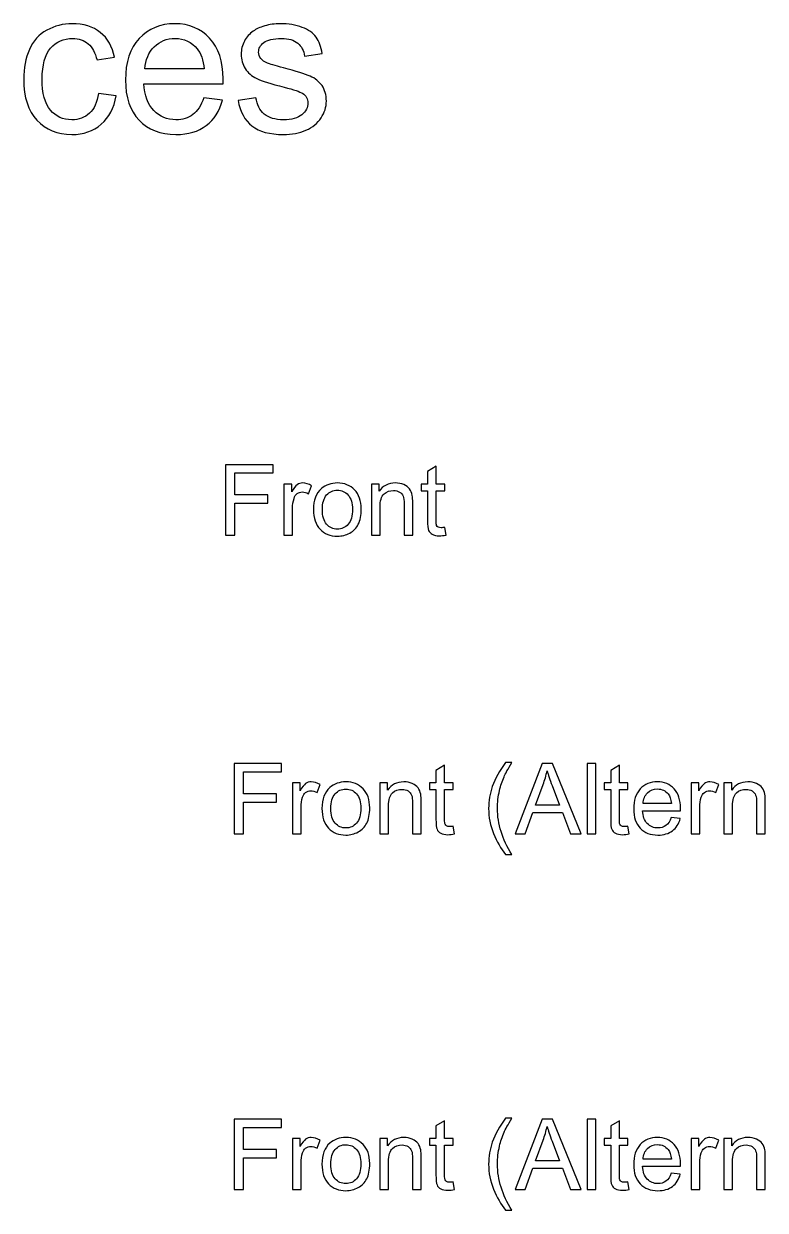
# Model space of a CAD drawing. Header units: millimetres. Extents: x 309 to 2032, y -1240 to 271.
# Drawn here: x 685.4 to 877, y -52.3 to 254.3 of the extents above; entities that cross this region are included whole.
import ezdxf

# ---------------------------------------------------------------- set-up
doc = ezdxf.new("R2010")
doc.units = ezdxf.units.MM
doc.header["$MEASUREMENT"] = 0
doc.layers.add('Layer 1', color=7, linetype='Continuous')

msp = doc.modelspace()

# ---------------------------------------------------------------- linework, layer by layer
at = {"layer": 'Layer 1', "color": 250}
for points, knots in [([(704.671, 236.3018), (704.671, 236.3018), (709.2218, 235.6668), (709.2218, 235.6668), (708.7191, 232.5359), (707.4491, 230.0929), (705.3942, 228.3202), (703.3392, 226.5475), (700.808, 225.6655), (697.8183, 225.6655), (694.07, 225.6655), (691.0537, 226.8914), (688.7783, 229.3432), (686.4941, 231.795), (685.3564, 235.3052), (685.3564, 239.8736), (685.3564, 242.837), (685.8503, 245.4211), (686.8292, 247.6436), (687.8082, 249.8573), (689.2987, 251.5241), (691.3095, 252.6266), (693.3115, 253.7378), (695.4899, 254.2935), (697.8535, 254.2935), (700.8257, 254.2935), (703.2687, 253.5438), (705.156, 252.0357), (707.0522, 250.5275), (708.2693, 248.3844), (708.7985, 245.6151), (708.7985, 245.6151), (704.3005, 244.9272), (704.3005, 244.9272), (703.8684, 246.7705), (703.1099, 248.1551), (702.0075, 249.09), (700.9139, 250.016), (699.591, 250.4834), (698.0387, 250.4834), (695.6928, 250.4834), (693.7878, 249.6456), (692.3149, 247.9699), (690.8509, 246.2854), (690.1189, 243.6396), (690.1189, 240.0059), (690.1189, 236.3194), (690.8244, 233.6471), (692.2355, 231.9802), (693.6555, 230.3134), (695.4987, 229.4755), (697.7653, 229.4755), (699.5998, 229.4755), (701.1255, 230.0311), (702.3426, 231.1512), (703.5685, 232.2625), (704.3446, 233.9823), (704.671, 236.3018)], [0, 0, 0, 0, 0.05263158, 0.05263158, 0.05263158, 0.10526316, 0.10526316, 0.10526316, 0.15789474, 0.15789474, 0.15789474, 0.21052632, 0.21052632, 0.21052632, 0.26315789, 0.26315789, 0.26315789, 0.31578947, 0.31578947, 0.31578947, 0.36842105, 0.36842105, 0.36842105, 0.42105263, 0.42105263, 0.42105263, 0.47368421, 0.47368421, 0.47368421, 0.52631579, 0.52631579, 0.52631579, 0.57894737, 0.57894737, 0.57894737, 0.63157895, 0.63157895, 0.63157895, 0.68421053, 0.68421053, 0.68421053, 0.73684211, 0.73684211, 0.73684211, 0.78947368, 0.78947368, 0.78947368, 0.84210526, 0.84210526, 0.84210526, 0.89473684, 0.89473684, 0.89473684, 0.94736842, 0.94736842, 0.94736842, 1, 1, 1, 1]), ([(731.923, 235.1376), (731.923, 235.1376), (736.7384, 234.5026), (736.7384, 234.5026), (735.9888, 231.7068), (734.5865, 229.5284), (732.5404, 227.985), (730.4943, 226.4416), (727.8837, 225.6655), (724.6999, 225.6655), (720.6959, 225.6655), (717.5209, 226.9002), (715.1749, 229.3697), (712.8289, 231.8303), (711.6559, 235.2964), (711.6559, 239.7502), (711.6559, 244.3539), (712.8377, 247.9346), (715.2102, 250.4746), (717.5826, 253.0234), (720.6606, 254.2935), (724.4441, 254.2935), (728.1042, 254.2935), (731.094, 253.0499), (733.4135, 250.554), (735.733, 248.0581), (736.8972, 244.548), (736.8972, 240.0236), (736.8972, 239.7502), (736.8884, 239.3357), (736.8707, 238.7889), (736.8707, 238.7889), (716.4184, 238.7889), (716.4184, 238.7889), (716.5948, 235.7814), (717.4415, 233.4707), (718.9761, 231.8744), (720.5018, 230.2781), (722.4156, 229.4755), (724.6999, 229.4755), (726.402, 229.4755), (727.8572, 229.9253), (729.0567, 230.8249), (730.265, 231.7245), (731.2175, 233.162), (731.923, 235.1376)], [0, 0, 0, 0, 0.06666667, 0.06666667, 0.06666667, 0.13333333, 0.13333333, 0.13333333, 0.2, 0.2, 0.2, 0.26666667, 0.26666667, 0.26666667, 0.33333333, 0.33333333, 0.33333333, 0.4, 0.4, 0.4, 0.46666667, 0.46666667, 0.46666667, 0.53333333, 0.53333333, 0.53333333, 0.6, 0.6, 0.6, 0.66666667, 0.66666667, 0.66666667, 0.73333333, 0.73333333, 0.73333333, 0.8, 0.8, 0.8, 0.86666667, 0.86666667, 0.86666667, 0.93333333, 0.93333333, 0.93333333, 1, 1, 1, 1]), ([(740.7689, 234.4497), (740.7689, 234.4497), (745.3727, 235.1905), (745.3727, 235.1905), (745.6284, 233.3473), (746.3516, 231.9361), (747.5334, 230.9484), (748.7152, 229.9694), (750.3733, 229.4755), (752.49, 229.4755), (754.6331, 229.4755), (756.2206, 229.9077), (757.2613, 230.7808), (758.2932, 231.6451), (758.8135, 232.6682), (758.8135, 233.8411), (758.8135, 234.8907), (758.3461, 235.7197), (757.42, 236.3194), (756.7674, 236.7339), (755.1799, 237.2543), (752.6575, 237.8981), (749.2532, 238.7536), (746.8984, 239.4944), (745.5755, 240.1206), (744.2614, 240.7556), (743.2648, 241.6199), (742.5857, 242.7312), (741.9066, 243.8336), (741.5627, 245.0595), (741.5627, 246.4), (741.5627, 247.6259), (741.8449, 248.7548), (742.4005, 249.7955), (742.965, 250.8362), (743.7234, 251.7005), (744.6848, 252.3884), (745.4079, 252.9176), (746.3957, 253.3674), (747.6393, 253.7378), (748.8916, 254.1082), (750.2234, 254.2935), (751.6521, 254.2935), (753.8041, 254.2935), (755.6914, 253.9848), (757.3142, 253.3586), (758.9458, 252.7412), (760.1452, 251.8946), (760.9214, 250.8362), (761.6887, 249.7691), (762.2266, 248.3491), (762.5177, 246.5676), (762.5177, 246.5676), (757.9668, 245.9326), (757.9668, 245.9326), (757.764, 247.3614), (757.1643, 248.4814), (756.1765, 249.284), (755.1887, 250.0866), (753.7952, 250.4834), (751.9873, 250.4834), (749.8618, 250.4834), (748.336, 250.1307), (747.4276, 249.4251), (746.5192, 248.7196), (746.0606, 247.8905), (746.0606, 246.9468), (746.0606, 246.3471), (746.2458, 245.8003), (746.625, 245.3153), (747.0043, 244.8214), (747.5952, 244.4068), (748.4066, 244.0805), (748.874, 243.9041), (750.2322, 243.5073), (752.5076, 242.8899), (755.7884, 242.0168), (758.0815, 241.2936), (759.3868, 240.738), (760.6921, 240.1823), (761.7151, 239.3621), (762.4559, 238.3038), (763.2056, 237.2366), (763.576, 235.9137), (763.576, 234.3262), (763.576, 232.7828), (763.1262, 231.3276), (762.2178, 229.9606), (761.3094, 228.5936), (760.0041, 227.5352), (758.302, 226.7856), (756.591, 226.0359), (754.6596, 225.6655), (752.5076, 225.6655), (748.9445, 225.6655), (746.2193, 226.4064), (744.3496, 227.8792), (742.4799, 229.3609), (741.2893, 231.5481), (740.7689, 234.4497)], [0, 0, 0, 0, 0.03030303, 0.03030303, 0.03030303, 0.06060606, 0.06060606, 0.06060606, 0.09090909, 0.09090909, 0.09090909, 0.12121212, 0.12121212, 0.12121212, 0.15151515, 0.15151515, 0.15151515, 0.18181818, 0.18181818, 0.18181818, 0.21212121, 0.21212121, 0.21212121, 0.24242424, 0.24242424, 0.24242424, 0.27272727, 0.27272727, 0.27272727, 0.3030303, 0.3030303, 0.3030303, 0.33333333, 0.33333333, 0.33333333, 0.36363636, 0.36363636, 0.36363636, 0.39393939, 0.39393939, 0.39393939, 0.42424242, 0.42424242, 0.42424242, 0.45454545, 0.45454545, 0.45454545, 0.48484848, 0.48484848, 0.48484848, 0.51515152, 0.51515152, 0.51515152, 0.54545455, 0.54545455, 0.54545455, 0.57575758, 0.57575758, 0.57575758, 0.60606061, 0.60606061, 0.60606061, 0.63636364, 0.63636364, 0.63636364, 0.66666667, 0.66666667, 0.66666667, 0.6969697, 0.6969697, 0.6969697, 0.72727273, 0.72727273, 0.72727273, 0.75757576, 0.75757576, 0.75757576, 0.78787879, 0.78787879, 0.78787879, 0.81818182, 0.81818182, 0.81818182, 0.84848485, 0.84848485, 0.84848485, 0.87878788, 0.87878788, 0.87878788, 0.90909091, 0.90909091, 0.90909091, 0.93939394, 0.93939394, 0.93939394, 0.96969697, 0.96969697, 0.96969697, 1, 1, 1, 1]), ([(716.683, 242.5989), (716.683, 242.5989), (731.9759, 242.5989), (731.9759, 242.5989), (731.7731, 244.9096), (731.1822, 246.6382), (730.2209, 247.7935), (728.748, 249.5839), (726.8254, 250.4834), (724.4706, 250.4834), (722.3363, 250.4834), (720.5459, 249.7691), (719.0907, 248.3403), (717.6443, 246.9116), (716.8418, 244.9978), (716.683, 242.5989)], [0, 0, 0, 0, 0.2, 0.2, 0.2, 0.4, 0.4, 0.4, 0.6, 0.6, 0.6, 0.8, 0.8, 0.8, 1, 1, 1, 1]), ([(737.5261, 122.1742), (737.5261, 122.1742), (737.5261, 140.3606), (737.5261, 140.3606), (737.5261, 140.3606), (749.7943, 140.3606), (749.7943, 140.3606), (749.7943, 140.3606), (749.7943, 138.227), (749.7943, 138.227), (749.7943, 138.227), (739.9391, 138.227), (739.9391, 138.227), (739.9391, 138.227), (739.9391, 132.5628), (739.9391, 132.5628), (739.9391, 132.5628), (748.4735, 132.5628), (748.4735, 132.5628), (748.4735, 132.5628), (748.4735, 130.4292), (748.4735, 130.4292), (748.4735, 130.4292), (739.9391, 130.4292), (739.9391, 130.4292), (739.9391, 130.4292), (739.9391, 122.1742), (739.9391, 122.1742), (739.9391, 122.1742), (737.5261, 122.1742), (737.5261, 122.1742)], [0, 0, 0, 0, 0.1, 0.1, 0.1, 0.2, 0.2, 0.2, 0.3, 0.3, 0.3, 0.4, 0.4, 0.4, 0.5, 0.5, 0.5, 0.6, 0.6, 0.6, 0.7, 0.7, 0.7, 0.8, 0.8, 0.8, 0.9, 0.9, 0.9, 1, 1, 1, 1]), ([(794.1977, 124.1681), (794.1977, 124.1681), (794.5025, 122.1954), (794.5025, 122.1954), (793.876, 122.0641), (793.3129, 121.9964), (792.8219, 121.9964), (792.0133, 121.9964), (791.3868, 122.1234), (790.938, 122.3816), (790.4935, 122.6399), (790.1803, 122.9743), (789.9982, 123.3934), (789.8162, 123.8125), (789.7273, 124.693), (789.7273, 126.035), (789.7273, 126.035), (789.7273, 133.6296), (789.7273, 133.6296), (789.7273, 133.6296), (788.0763, 133.6296), (788.0763, 133.6296), (788.0763, 133.6296), (788.0763, 135.3568), (788.0763, 135.3568), (788.0763, 135.3568), (789.7273, 135.3568), (789.7273, 135.3568), (789.7273, 135.3568), (789.7273, 138.6165), (789.7273, 138.6165), (789.7273, 138.6165), (791.9625, 139.9584), (791.9625, 139.9584), (791.9625, 139.9584), (791.9625, 135.3568), (791.9625, 135.3568), (791.9625, 135.3568), (794.1977, 135.3568), (794.1977, 135.3568), (794.1977, 135.3568), (794.1977, 133.6296), (794.1977, 133.6296), (794.1977, 133.6296), (791.9625, 133.6296), (791.9625, 133.6296), (791.9625, 133.6296), (791.9625, 125.908), (791.9625, 125.908), (791.9625, 125.2688), (792.0006, 124.8581), (792.081, 124.6761), (792.1572, 124.4941), (792.2842, 124.3501), (792.462, 124.2401), (792.6398, 124.1342), (792.8938, 124.0792), (793.224, 124.0792), (793.4696, 124.0792), (793.7955, 124.1088), (794.1977, 124.1681)], [0, 0, 0, 0, 0.05, 0.05, 0.05, 0.1, 0.1, 0.1, 0.15, 0.15, 0.15, 0.2, 0.2, 0.2, 0.25, 0.25, 0.25, 0.3, 0.3, 0.3, 0.35, 0.35, 0.35, 0.4, 0.4, 0.4, 0.45, 0.45, 0.45, 0.5, 0.5, 0.5, 0.55, 0.55, 0.55, 0.6, 0.6, 0.6, 0.65, 0.65, 0.65, 0.7, 0.7, 0.7, 0.75, 0.75, 0.75, 0.8, 0.8, 0.8, 0.85, 0.85, 0.85, 0.9, 0.9, 0.9, 0.95, 0.95, 0.95, 1, 1, 1, 1]), ([(752.6095, 122.1742), (752.6095, 122.1742), (752.6095, 135.3568), (752.6095, 135.3568), (752.6095, 135.3568), (754.6161, 135.3568), (754.6161, 135.3568), (754.6161, 135.3568), (754.6161, 133.3375), (754.6161, 133.3375), (755.1283, 134.2731), (755.6025, 134.8911), (756.0385, 135.1875), (756.4745, 135.488), (756.9529, 135.6362), (757.4736, 135.6362), (758.2271, 135.6362), (758.9934, 135.3991), (759.7723, 134.9292), (759.7723, 134.9292), (758.9764, 132.8676), (758.9764, 132.8676), (758.4346, 133.1724), (757.8927, 133.3248), (757.3508, 133.3248), (756.864, 133.3248), (756.428, 133.1766), (756.0427, 132.8845), (755.6575, 132.5924), (755.3823, 132.186), (755.2172, 131.6653), (754.9675, 130.8737), (754.8447, 130.0059), (754.8447, 129.0618), (754.8447, 129.0618), (754.8447, 122.1742), (754.8447, 122.1742), (754.8447, 122.1742), (752.6095, 122.1742), (752.6095, 122.1742)], [0, 0, 0, 0, 0.07692308, 0.07692308, 0.07692308, 0.15384615, 0.15384615, 0.15384615, 0.23076923, 0.23076923, 0.23076923, 0.30769231, 0.30769231, 0.30769231, 0.38461538, 0.38461538, 0.38461538, 0.46153846, 0.46153846, 0.46153846, 0.53846154, 0.53846154, 0.53846154, 0.61538462, 0.61538462, 0.61538462, 0.69230769, 0.69230769, 0.69230769, 0.76923077, 0.76923077, 0.76923077, 0.84615385, 0.84615385, 0.84615385, 0.92307692, 0.92307692, 0.92307692, 1, 1, 1, 1]), ([(760.2549, 128.7655), (760.2549, 131.1997), (760.9322, 133.0031), (762.2911, 134.1757), (763.4214, 135.1494), (764.8057, 135.6362), (766.4356, 135.6362), (768.2432, 135.6362), (769.7249, 135.0435), (770.8763, 133.8582), (772.0236, 132.6771), (772.5993, 131.0388), (772.5993, 128.9518), (772.5993, 127.2584), (772.3453, 125.9292), (771.8373, 124.9597), (771.3293, 123.9903), (770.5885, 123.2368), (769.6148, 122.6991), (768.6454, 122.1615), (767.5828, 121.8948), (766.4356, 121.8948), (764.5898, 121.8948), (763.0997, 122.4832), (761.9609, 123.6643), (760.8222, 124.8454), (760.2549, 126.5472), (760.2549, 128.7655)], [0, 0, 0, 0, 0.11111111, 0.11111111, 0.11111111, 0.22222222, 0.22222222, 0.22222222, 0.33333333, 0.33333333, 0.33333333, 0.44444444, 0.44444444, 0.44444444, 0.55555556, 0.55555556, 0.55555556, 0.66666667, 0.66666667, 0.66666667, 0.77777778, 0.77777778, 0.77777778, 0.88888889, 0.88888889, 0.88888889, 1, 1, 1, 1]), ([(775.2197, 122.1742), (775.2197, 122.1742), (775.2197, 135.3568), (775.2197, 135.3568), (775.2197, 135.3568), (777.2263, 135.3568), (777.2263, 135.3568), (777.2263, 135.3568), (777.2263, 133.4857), (777.2263, 133.4857), (778.1915, 134.9208), (779.5885, 135.6362), (781.4131, 135.6362), (782.2089, 135.6362), (782.9371, 135.4923), (783.6017, 135.2086), (784.2663, 134.925), (784.7659, 134.5482), (785.0961, 134.0868), (785.4263, 133.6254), (785.6591, 133.075), (785.7903, 132.44), (785.8708, 132.0252), (785.9131, 131.3013), (785.9131, 130.2683), (785.9131, 130.2683), (785.9131, 122.1742), (785.9131, 122.1742), (785.9131, 122.1742), (783.6779, 122.1742), (783.6779, 122.1742), (783.6779, 122.1742), (783.6779, 130.1837), (783.6779, 130.1837), (783.6779, 131.0938), (783.5932, 131.7754), (783.4197, 132.2241), (783.2461, 132.6729), (782.9371, 133.0327), (782.4968, 133.3036), (782.0565, 133.5703), (781.5358, 133.7058), (780.9432, 133.7058), (779.9949, 133.7058), (779.1779, 133.4052), (778.4878, 132.7999), (777.7978, 132.1987), (777.4549, 131.0515), (777.4549, 129.3666), (777.4549, 129.3666), (777.4549, 122.1742), (777.4549, 122.1742), (777.4549, 122.1742), (775.2197, 122.1742), (775.2197, 122.1742)], [0, 0, 0, 0, 0.05555556, 0.05555556, 0.05555556, 0.11111111, 0.11111111, 0.11111111, 0.16666667, 0.16666667, 0.16666667, 0.22222222, 0.22222222, 0.22222222, 0.27777778, 0.27777778, 0.27777778, 0.33333333, 0.33333333, 0.33333333, 0.38888889, 0.38888889, 0.38888889, 0.44444444, 0.44444444, 0.44444444, 0.5, 0.5, 0.5, 0.55555556, 0.55555556, 0.55555556, 0.61111111, 0.61111111, 0.61111111, 0.66666667, 0.66666667, 0.66666667, 0.72222222, 0.72222222, 0.72222222, 0.77777778, 0.77777778, 0.77777778, 0.83333333, 0.83333333, 0.83333333, 0.88888889, 0.88888889, 0.88888889, 0.94444444, 0.94444444, 0.94444444, 1, 1, 1, 1]), ([(762.5409, 128.7613), (762.5409, 127.0764), (762.9092, 125.8149), (763.6458, 124.9809), (764.3866, 124.1427), (765.3137, 123.7236), (766.4356, 123.7236), (767.5447, 123.7236), (768.4676, 124.1427), (769.2084, 124.9851), (769.945, 125.8276), (770.3133, 127.1103), (770.3133, 128.8332), (770.3133, 130.4588), (769.9408, 131.6907), (769.1999, 132.5247), (768.4591, 133.3629), (767.5362, 133.782), (766.4356, 133.782), (765.3137, 133.782), (764.3866, 133.3671), (763.6458, 132.5332), (762.9092, 131.6992), (762.5409, 130.4419), (762.5409, 128.7613)], [0, 0, 0, 0, 0.125, 0.125, 0.125, 0.25, 0.25, 0.25, 0.375, 0.375, 0.375, 0.5, 0.5, 0.5, 0.625, 0.625, 0.625, 0.75, 0.75, 0.75, 0.875, 0.875, 0.875, 1, 1, 1, 1]), ([(739.7117, 44.9474), (739.7117, 44.9474), (739.7117, 63.1338), (739.7117, 63.1338), (739.7117, 63.1338), (751.9799, 63.1338), (751.9799, 63.1338), (751.9799, 63.1338), (751.9799, 61.0002), (751.9799, 61.0002), (751.9799, 61.0002), (742.1247, 61.0002), (742.1247, 61.0002), (742.1247, 61.0002), (742.1247, 55.336), (742.1247, 55.336), (742.1247, 55.336), (750.6591, 55.336), (750.6591, 55.336), (750.6591, 55.336), (750.6591, 53.2024), (750.6591, 53.2024), (750.6591, 53.2024), (742.1247, 53.2024), (742.1247, 53.2024), (742.1247, 53.2024), (742.1247, 44.9474), (742.1247, 44.9474), (742.1247, 44.9474), (739.7117, 44.9474), (739.7117, 44.9474)], [0, 0, 0, 0, 0.1, 0.1, 0.1, 0.2, 0.2, 0.2, 0.3, 0.3, 0.3, 0.4, 0.4, 0.4, 0.5, 0.5, 0.5, 0.6, 0.6, 0.6, 0.7, 0.7, 0.7, 0.8, 0.8, 0.8, 0.9, 0.9, 0.9, 1, 1, 1, 1]), ([(796.3833, 46.9413), (796.3833, 46.9413), (796.6881, 44.9686), (796.6881, 44.9686), (796.0616, 44.8373), (795.4985, 44.7696), (795.0075, 44.7696), (794.1989, 44.7696), (793.5724, 44.8966), (793.1236, 45.1548), (792.6791, 45.4131), (792.3659, 45.7475), (792.1838, 46.1666), (792.0018, 46.5857), (791.9129, 47.4662), (791.9129, 48.8082), (791.9129, 48.8082), (791.9129, 56.4028), (791.9129, 56.4028), (791.9129, 56.4028), (790.2619, 56.4028), (790.2619, 56.4028), (790.2619, 56.4028), (790.2619, 58.13), (790.2619, 58.13), (790.2619, 58.13), (791.9129, 58.13), (791.9129, 58.13), (791.9129, 58.13), (791.9129, 61.3897), (791.9129, 61.3897), (791.9129, 61.3897), (794.1481, 62.7316), (794.1481, 62.7316), (794.1481, 62.7316), (794.1481, 58.13), (794.1481, 58.13), (794.1481, 58.13), (796.3833, 58.13), (796.3833, 58.13), (796.3833, 58.13), (796.3833, 56.4028), (796.3833, 56.4028), (796.3833, 56.4028), (794.1481, 56.4028), (794.1481, 56.4028), (794.1481, 56.4028), (794.1481, 48.6812), (794.1481, 48.6812), (794.1481, 48.042), (794.1862, 47.6313), (794.2666, 47.4493), (794.3428, 47.2673), (794.4698, 47.1233), (794.6476, 47.0133), (794.8254, 46.9074), (795.0794, 46.8524), (795.4096, 46.8524), (795.6552, 46.8524), (795.9811, 46.882), (796.3833, 46.9413)], [0, 0, 0, 0, 0.05, 0.05, 0.05, 0.1, 0.1, 0.1, 0.15, 0.15, 0.15, 0.2, 0.2, 0.2, 0.25, 0.25, 0.25, 0.3, 0.3, 0.3, 0.35, 0.35, 0.35, 0.4, 0.4, 0.4, 0.45, 0.45, 0.45, 0.5, 0.5, 0.5, 0.55, 0.55, 0.55, 0.6, 0.6, 0.6, 0.65, 0.65, 0.65, 0.7, 0.7, 0.7, 0.75, 0.75, 0.75, 0.8, 0.8, 0.8, 0.85, 0.85, 0.85, 0.9, 0.9, 0.9, 0.95, 0.95, 0.95, 1, 1, 1, 1]), ([(809.9131, 39.6134), (808.6854, 41.167), (807.644, 42.9831), (806.7931, 45.0659), (805.9422, 47.1487), (805.5189, 49.3077), (805.5189, 51.5387), (805.5189, 53.5072), (805.8364, 55.391), (806.4714, 57.1902), (807.2165, 59.2815), (808.3637, 61.3643), (809.9131, 63.4386), (809.9131, 63.4386), (811.5133, 63.4386), (811.5133, 63.4386), (810.5142, 61.7199), (809.8496, 60.4922), (809.5279, 59.7556), (809.0241, 58.6168), (808.6262, 57.4273), (808.3383, 56.1869), (807.9827, 54.6417), (807.8049, 53.0881), (807.8049, 51.526), (807.8049, 47.5509), (809.041, 43.58), (811.5133, 39.6134), (811.5133, 39.6134), (809.9131, 39.6134), (809.9131, 39.6134)], [0, 0, 0, 0, 0.1, 0.1, 0.1, 0.2, 0.2, 0.2, 0.3, 0.3, 0.3, 0.4, 0.4, 0.4, 0.5, 0.5, 0.5, 0.6, 0.6, 0.6, 0.7, 0.7, 0.7, 0.8, 0.8, 0.8, 0.9, 0.9, 0.9, 1, 1, 1, 1]), ([(812.3896, 44.9474), (812.3896, 44.9474), (819.3661, 63.1338), (819.3661, 63.1338), (819.3661, 63.1338), (822.012, 63.1338), (822.012, 63.1338), (822.012, 63.1338), (829.4203, 44.9474), (829.4203, 44.9474), (829.4203, 44.9474), (826.6771, 44.9474), (826.6771, 44.9474), (826.6771, 44.9474), (824.5731, 50.4592), (824.5731, 50.4592), (824.5731, 50.4592), (816.915, 50.4592), (816.915, 50.4592), (816.915, 50.4592), (814.9423, 44.9474), (814.9423, 44.9474), (814.9423, 44.9474), (812.3896, 44.9474), (812.3896, 44.9474)], [0, 0, 0, 0, 0.125, 0.125, 0.125, 0.25, 0.25, 0.25, 0.375, 0.375, 0.375, 0.5, 0.5, 0.5, 0.625, 0.625, 0.625, 0.75, 0.75, 0.75, 0.875, 0.875, 0.875, 1, 1, 1, 1]), ([(830.9951, 44.9474), (830.9951, 44.9474), (830.9951, 63.1338), (830.9951, 63.1338), (830.9951, 63.1338), (833.2303, 63.1338), (833.2303, 63.1338), (833.2303, 63.1338), (833.2303, 44.9474), (833.2303, 44.9474), (833.2303, 44.9474), (830.9951, 44.9474), (830.9951, 44.9474)], [0, 0, 0, 0, 0.25, 0.25, 0.25, 0.5, 0.5, 0.5, 0.75, 0.75, 0.75, 1, 1, 1, 1]), ([(841.5403, 46.9413), (841.5403, 46.9413), (841.8451, 44.9686), (841.8451, 44.9686), (841.2186, 44.8373), (840.6555, 44.7696), (840.1645, 44.7696), (839.3559, 44.7696), (838.7294, 44.8966), (838.2806, 45.1548), (837.8361, 45.4131), (837.5229, 45.7475), (837.3408, 46.1666), (837.1588, 46.5857), (837.0699, 47.4662), (837.0699, 48.8082), (837.0699, 48.8082), (837.0699, 56.4028), (837.0699, 56.4028), (837.0699, 56.4028), (835.4189, 56.4028), (835.4189, 56.4028), (835.4189, 56.4028), (835.4189, 58.13), (835.4189, 58.13), (835.4189, 58.13), (837.0699, 58.13), (837.0699, 58.13), (837.0699, 58.13), (837.0699, 61.3897), (837.0699, 61.3897), (837.0699, 61.3897), (839.3051, 62.7316), (839.3051, 62.7316), (839.3051, 62.7316), (839.3051, 58.13), (839.3051, 58.13), (839.3051, 58.13), (841.5403, 58.13), (841.5403, 58.13), (841.5403, 58.13), (841.5403, 56.4028), (841.5403, 56.4028), (841.5403, 56.4028), (839.3051, 56.4028), (839.3051, 56.4028), (839.3051, 56.4028), (839.3051, 48.6812), (839.3051, 48.6812), (839.3051, 48.042), (839.3432, 47.6313), (839.4236, 47.4493), (839.4998, 47.2673), (839.6268, 47.1233), (839.8046, 47.0133), (839.9824, 46.9074), (840.2364, 46.8524), (840.5666, 46.8524), (840.8122, 46.8524), (841.1381, 46.882), (841.5403, 46.9413)], [0, 0, 0, 0, 0.05, 0.05, 0.05, 0.1, 0.1, 0.1, 0.15, 0.15, 0.15, 0.2, 0.2, 0.2, 0.25, 0.25, 0.25, 0.3, 0.3, 0.3, 0.35, 0.35, 0.35, 0.4, 0.4, 0.4, 0.45, 0.45, 0.45, 0.5, 0.5, 0.5, 0.55, 0.55, 0.55, 0.6, 0.6, 0.6, 0.65, 0.65, 0.65, 0.7, 0.7, 0.7, 0.75, 0.75, 0.75, 0.8, 0.8, 0.8, 0.85, 0.85, 0.85, 0.9, 0.9, 0.9, 0.95, 0.95, 0.95, 1, 1, 1, 1]), ([(754.7951, 44.9474), (754.7951, 44.9474), (754.7951, 58.13), (754.7951, 58.13), (754.7951, 58.13), (756.8017, 58.13), (756.8017, 58.13), (756.8017, 58.13), (756.8017, 56.1107), (756.8017, 56.1107), (757.3139, 57.0463), (757.7881, 57.6643), (758.2241, 57.9607), (758.6601, 58.2612), (759.1385, 58.4094), (759.6592, 58.4094), (760.4127, 58.4094), (761.179, 58.1723), (761.9579, 57.7024), (761.9579, 57.7024), (761.162, 55.6408), (761.162, 55.6408), (760.6202, 55.9456), (760.0783, 56.098), (759.5364, 56.098), (759.0496, 56.098), (758.6136, 55.9498), (758.2283, 55.6577), (757.8431, 55.3656), (757.5679, 54.9592), (757.4028, 54.4385), (757.1531, 53.6469), (757.0303, 52.7791), (757.0303, 51.835), (757.0303, 51.835), (757.0303, 44.9474), (757.0303, 44.9474), (757.0303, 44.9474), (754.7951, 44.9474), (754.7951, 44.9474)], [0, 0, 0, 0, 0.07692308, 0.07692308, 0.07692308, 0.15384615, 0.15384615, 0.15384615, 0.23076923, 0.23076923, 0.23076923, 0.30769231, 0.30769231, 0.30769231, 0.38461538, 0.38461538, 0.38461538, 0.46153846, 0.46153846, 0.46153846, 0.53846154, 0.53846154, 0.53846154, 0.61538462, 0.61538462, 0.61538462, 0.69230769, 0.69230769, 0.69230769, 0.76923077, 0.76923077, 0.76923077, 0.84615385, 0.84615385, 0.84615385, 0.92307692, 0.92307692, 0.92307692, 1, 1, 1, 1]), ([(762.4405, 51.5387), (762.4405, 53.9729), (763.1178, 55.7763), (764.4767, 56.9489), (765.607, 57.9226), (766.9913, 58.4094), (768.6212, 58.4094), (770.4288, 58.4094), (771.9105, 57.8167), (773.0619, 56.6314), (774.2092, 55.4503), (774.7849, 53.812), (774.7849, 51.725), (774.7849, 50.0316), (774.5309, 48.7024), (774.0229, 47.7329), (773.5149, 46.7635), (772.7741, 46.01), (771.8004, 45.4723), (770.831, 44.9347), (769.7684, 44.668), (768.6212, 44.668), (766.7754, 44.668), (765.2853, 45.2564), (764.1465, 46.4375), (763.0078, 47.6186), (762.4405, 49.3204), (762.4405, 51.5387)], [0, 0, 0, 0, 0.11111111, 0.11111111, 0.11111111, 0.22222222, 0.22222222, 0.22222222, 0.33333333, 0.33333333, 0.33333333, 0.44444444, 0.44444444, 0.44444444, 0.55555556, 0.55555556, 0.55555556, 0.66666667, 0.66666667, 0.66666667, 0.77777778, 0.77777778, 0.77777778, 0.88888889, 0.88888889, 0.88888889, 1, 1, 1, 1]), ([(777.4053, 44.9474), (777.4053, 44.9474), (777.4053, 58.13), (777.4053, 58.13), (777.4053, 58.13), (779.4119, 58.13), (779.4119, 58.13), (779.4119, 58.13), (779.4119, 56.2589), (779.4119, 56.2589), (780.3771, 57.694), (781.7741, 58.4094), (783.5987, 58.4094), (784.3945, 58.4094), (785.1227, 58.2655), (785.7873, 57.9818), (786.4519, 57.6982), (786.9515, 57.3214), (787.2817, 56.86), (787.6119, 56.3986), (787.8447, 55.8482), (787.9759, 55.2132), (788.0564, 54.7984), (788.0987, 54.0745), (788.0987, 53.0415), (788.0987, 53.0415), (788.0987, 44.9474), (788.0987, 44.9474), (788.0987, 44.9474), (785.8635, 44.9474), (785.8635, 44.9474), (785.8635, 44.9474), (785.8635, 52.9569), (785.8635, 52.9569), (785.8635, 53.867), (785.7788, 54.5486), (785.6053, 54.9973), (785.4317, 55.4461), (785.1227, 55.8059), (784.6824, 56.0768), (784.2421, 56.3435), (783.7214, 56.479), (783.1288, 56.479), (782.1805, 56.479), (781.3635, 56.1784), (780.6734, 55.5731), (779.9834, 54.9719), (779.6405, 53.8247), (779.6405, 52.1398), (779.6405, 52.1398), (779.6405, 44.9474), (779.6405, 44.9474), (779.6405, 44.9474), (777.4053, 44.9474), (777.4053, 44.9474)], [0, 0, 0, 0, 0.05555556, 0.05555556, 0.05555556, 0.11111111, 0.11111111, 0.11111111, 0.16666667, 0.16666667, 0.16666667, 0.22222222, 0.22222222, 0.22222222, 0.27777778, 0.27777778, 0.27777778, 0.33333333, 0.33333333, 0.33333333, 0.38888889, 0.38888889, 0.38888889, 0.44444444, 0.44444444, 0.44444444, 0.5, 0.5, 0.5, 0.55555556, 0.55555556, 0.55555556, 0.61111111, 0.61111111, 0.61111111, 0.66666667, 0.66666667, 0.66666667, 0.72222222, 0.72222222, 0.72222222, 0.77777778, 0.77777778, 0.77777778, 0.83333333, 0.83333333, 0.83333333, 0.88888889, 0.88888889, 0.88888889, 0.94444444, 0.94444444, 0.94444444, 1, 1, 1, 1]), ([(817.622, 52.415), (817.622, 52.415), (823.8196, 52.415), (823.8196, 52.415), (823.8196, 52.415), (821.9231, 57.4569), (821.9231, 57.4569), (821.3516, 58.9894), (820.9198, 60.2551), (820.6192, 61.2542), (820.3694, 60.0689), (820.035, 58.9047), (819.6159, 57.7532), (819.6159, 57.7532), (817.622, 52.415), (817.622, 52.415)], [0, 0, 0, 0, 0.2, 0.2, 0.2, 0.4, 0.4, 0.4, 0.6, 0.6, 0.6, 0.8, 0.8, 0.8, 1, 1, 1, 1]), ([(852.7375, 49.2146), (852.7375, 49.2146), (855.0489, 48.9098), (855.0489, 48.9098), (854.6891, 47.5678), (854.016, 46.5222), (853.0338, 45.7814), (852.0517, 45.0405), (850.7986, 44.668), (849.2704, 44.668), (847.3485, 44.668), (845.8245, 45.2607), (844.6984, 46.446), (843.5723, 47.6271), (843.0093, 49.2908), (843.0093, 51.4286), (843.0093, 53.6384), (843.5766, 55.3572), (844.7153, 56.5764), (845.8541, 57.7998), (847.3315, 58.4094), (849.1476, 58.4094), (850.9045, 58.4094), (852.3396, 57.8125), (853.4529, 56.6145), (854.5663, 55.4164), (855.1251, 53.7316), (855.1251, 51.5599), (855.1251, 51.4286), (855.1209, 51.2297), (855.1124, 50.9672), (855.1124, 50.9672), (845.2953, 50.9672), (845.2953, 50.9672), (845.38, 49.5236), (845.7864, 48.4145), (846.523, 47.6483), (847.2553, 46.882), (848.174, 46.4968), (849.2704, 46.4968), (850.0874, 46.4968), (850.7859, 46.7127), (851.3617, 47.1445), (851.9416, 47.5763), (852.3988, 48.2663), (852.7375, 49.2146)], [0, 0, 0, 0, 0.06666667, 0.06666667, 0.06666667, 0.13333333, 0.13333333, 0.13333333, 0.2, 0.2, 0.2, 0.26666667, 0.26666667, 0.26666667, 0.33333333, 0.33333333, 0.33333333, 0.4, 0.4, 0.4, 0.46666667, 0.46666667, 0.46666667, 0.53333333, 0.53333333, 0.53333333, 0.6, 0.6, 0.6, 0.66666667, 0.66666667, 0.66666667, 0.73333333, 0.73333333, 0.73333333, 0.8, 0.8, 0.8, 0.86666667, 0.86666667, 0.86666667, 0.93333333, 0.93333333, 0.93333333, 1, 1, 1, 1]), ([(857.8471, 44.9474), (857.8471, 44.9474), (857.8471, 58.13), (857.8471, 58.13), (857.8471, 58.13), (859.8537, 58.13), (859.8537, 58.13), (859.8537, 58.13), (859.8537, 56.1107), (859.8537, 56.1107), (860.3659, 57.0463), (860.8401, 57.6643), (861.2761, 57.9607), (861.7121, 58.2612), (862.1905, 58.4094), (862.7112, 58.4094), (863.4647, 58.4094), (864.231, 58.1723), (865.0099, 57.7024), (865.0099, 57.7024), (864.214, 55.6408), (864.214, 55.6408), (863.6722, 55.9456), (863.1303, 56.098), (862.5884, 56.098), (862.1016, 56.098), (861.6656, 55.9498), (861.2803, 55.6577), (860.8951, 55.3656), (860.6199, 54.9592), (860.4548, 54.4385), (860.2051, 53.6469), (860.0823, 52.7791), (860.0823, 51.835), (860.0823, 51.835), (860.0823, 44.9474), (860.0823, 44.9474), (860.0823, 44.9474), (857.8471, 44.9474), (857.8471, 44.9474)], [0, 0, 0, 0, 0.07692308, 0.07692308, 0.07692308, 0.15384615, 0.15384615, 0.15384615, 0.23076923, 0.23076923, 0.23076923, 0.30769231, 0.30769231, 0.30769231, 0.38461538, 0.38461538, 0.38461538, 0.46153846, 0.46153846, 0.46153846, 0.53846154, 0.53846154, 0.53846154, 0.61538462, 0.61538462, 0.61538462, 0.69230769, 0.69230769, 0.69230769, 0.76923077, 0.76923077, 0.76923077, 0.84615385, 0.84615385, 0.84615385, 0.92307692, 0.92307692, 0.92307692, 1, 1, 1, 1]), ([(866.3307, 44.9474), (866.3307, 44.9474), (866.3307, 58.13), (866.3307, 58.13), (866.3307, 58.13), (868.3373, 58.13), (868.3373, 58.13), (868.3373, 58.13), (868.3373, 56.2589), (868.3373, 56.2589), (869.3025, 57.694), (870.6995, 58.4094), (872.5241, 58.4094), (873.3199, 58.4094), (874.0481, 58.2655), (874.7127, 57.9818), (875.3773, 57.6982), (875.8769, 57.3214), (876.2071, 56.86), (876.5373, 56.3986), (876.7701, 55.8482), (876.9013, 55.2132), (876.9818, 54.7984), (877.0241, 54.0745), (877.0241, 53.0415), (877.0241, 53.0415), (877.0241, 44.9474), (877.0241, 44.9474), (877.0241, 44.9474), (874.7889, 44.9474), (874.7889, 44.9474), (874.7889, 44.9474), (874.7889, 52.9569), (874.7889, 52.9569), (874.7889, 53.867), (874.7042, 54.5486), (874.5307, 54.9973), (874.3571, 55.4461), (874.0481, 55.8059), (873.6078, 56.0768), (873.1675, 56.3435), (872.6468, 56.479), (872.0542, 56.479), (871.1059, 56.479), (870.2889, 56.1784), (869.5988, 55.5731), (868.9088, 54.9719), (868.5659, 53.8247), (868.5659, 52.1398), (868.5659, 52.1398), (868.5659, 44.9474), (868.5659, 44.9474), (868.5659, 44.9474), (866.3307, 44.9474), (866.3307, 44.9474)], [0, 0, 0, 0, 0.05555556, 0.05555556, 0.05555556, 0.11111111, 0.11111111, 0.11111111, 0.16666667, 0.16666667, 0.16666667, 0.22222222, 0.22222222, 0.22222222, 0.27777778, 0.27777778, 0.27777778, 0.33333333, 0.33333333, 0.33333333, 0.38888889, 0.38888889, 0.38888889, 0.44444444, 0.44444444, 0.44444444, 0.5, 0.5, 0.5, 0.55555556, 0.55555556, 0.55555556, 0.61111111, 0.61111111, 0.61111111, 0.66666667, 0.66666667, 0.66666667, 0.72222222, 0.72222222, 0.72222222, 0.77777778, 0.77777778, 0.77777778, 0.83333333, 0.83333333, 0.83333333, 0.88888889, 0.88888889, 0.88888889, 0.94444444, 0.94444444, 0.94444444, 1, 1, 1, 1]), ([(764.7265, 51.5345), (764.7265, 49.8496), (765.0948, 48.5881), (765.8314, 47.7541), (766.5722, 46.9159), (767.4993, 46.4968), (768.6212, 46.4968), (769.7303, 46.4968), (770.6532, 46.9159), (771.394, 47.7583), (772.1306, 48.6008), (772.4989, 49.8835), (772.4989, 51.6064), (772.4989, 53.232), (772.1264, 54.4639), (771.3855, 55.2979), (770.6447, 56.1361), (769.7218, 56.5552), (768.6212, 56.5552), (767.4993, 56.5552), (766.5722, 56.1403), (765.8314, 55.3064), (765.0948, 54.4724), (764.7265, 53.2151), (764.7265, 51.5345)], [0, 0, 0, 0, 0.125, 0.125, 0.125, 0.25, 0.25, 0.25, 0.375, 0.375, 0.375, 0.5, 0.5, 0.5, 0.625, 0.625, 0.625, 0.75, 0.75, 0.75, 0.875, 0.875, 0.875, 1, 1, 1, 1]), ([(845.4223, 52.796), (845.4223, 52.796), (852.7629, 52.796), (852.7629, 52.796), (852.6655, 53.9051), (852.3819, 54.7349), (851.9205, 55.2894), (851.2135, 56.1488), (850.2906, 56.5806), (849.1603, 56.5806), (848.1359, 56.5806), (847.2765, 56.2377), (846.578, 55.5519), (845.8837, 54.8661), (845.4985, 53.9475), (845.4223, 52.796)], [0, 0, 0, 0, 0.2, 0.2, 0.2, 0.4, 0.4, 0.4, 0.6, 0.6, 0.6, 0.8, 0.8, 0.8, 1, 1, 1, 1]), ([(739.7117, -46.9376), (739.7117, -46.9376), (739.7117, -28.7512), (739.7117, -28.7512), (739.7117, -28.7512), (751.9799, -28.7512), (751.9799, -28.7512), (751.9799, -28.7512), (751.9799, -30.8848), (751.9799, -30.8848), (751.9799, -30.8848), (742.1247, -30.8848), (742.1247, -30.8848), (742.1247, -30.8848), (742.1247, -36.549), (742.1247, -36.549), (742.1247, -36.549), (750.6591, -36.549), (750.6591, -36.549), (750.6591, -36.549), (750.6591, -38.6826), (750.6591, -38.6826), (750.6591, -38.6826), (742.1247, -38.6826), (742.1247, -38.6826), (742.1247, -38.6826), (742.1247, -46.9376), (742.1247, -46.9376), (742.1247, -46.9376), (739.7117, -46.9376), (739.7117, -46.9376)], [0, 0, 0, 0, 0.1, 0.1, 0.1, 0.2, 0.2, 0.2, 0.3, 0.3, 0.3, 0.4, 0.4, 0.4, 0.5, 0.5, 0.5, 0.6, 0.6, 0.6, 0.7, 0.7, 0.7, 0.8, 0.8, 0.8, 0.9, 0.9, 0.9, 1, 1, 1, 1]), ([(796.3833, -44.9437), (796.3833, -44.9437), (796.6881, -46.9164), (796.6881, -46.9164), (796.0616, -47.0477), (795.4985, -47.1154), (795.0075, -47.1154), (794.1989, -47.1154), (793.5724, -46.9884), (793.1236, -46.7302), (792.6791, -46.4719), (792.3659, -46.1375), (792.1838, -45.7184), (792.0018, -45.2993), (791.9129, -44.4188), (791.9129, -43.0768), (791.9129, -43.0768), (791.9129, -35.4822), (791.9129, -35.4822), (791.9129, -35.4822), (790.2619, -35.4822), (790.2619, -35.4822), (790.2619, -35.4822), (790.2619, -33.755), (790.2619, -33.755), (790.2619, -33.755), (791.9129, -33.755), (791.9129, -33.755), (791.9129, -33.755), (791.9129, -30.4953), (791.9129, -30.4953), (791.9129, -30.4953), (794.1481, -29.1534), (794.1481, -29.1534), (794.1481, -29.1534), (794.1481, -33.755), (794.1481, -33.755), (794.1481, -33.755), (796.3833, -33.755), (796.3833, -33.755), (796.3833, -33.755), (796.3833, -35.4822), (796.3833, -35.4822), (796.3833, -35.4822), (794.1481, -35.4822), (794.1481, -35.4822), (794.1481, -35.4822), (794.1481, -43.2038), (794.1481, -43.2038), (794.1481, -43.843), (794.1862, -44.2537), (794.2666, -44.4357), (794.3428, -44.6177), (794.4698, -44.7617), (794.6476, -44.8717), (794.8254, -44.9776), (795.0794, -45.0326), (795.4096, -45.0326), (795.6552, -45.0326), (795.9811, -45.003), (796.3833, -44.9437)], [0, 0, 0, 0, 0.05, 0.05, 0.05, 0.1, 0.1, 0.1, 0.15, 0.15, 0.15, 0.2, 0.2, 0.2, 0.25, 0.25, 0.25, 0.3, 0.3, 0.3, 0.35, 0.35, 0.35, 0.4, 0.4, 0.4, 0.45, 0.45, 0.45, 0.5, 0.5, 0.5, 0.55, 0.55, 0.55, 0.6, 0.6, 0.6, 0.65, 0.65, 0.65, 0.7, 0.7, 0.7, 0.75, 0.75, 0.75, 0.8, 0.8, 0.8, 0.85, 0.85, 0.85, 0.9, 0.9, 0.9, 0.95, 0.95, 0.95, 1, 1, 1, 1]), ([(809.9131, -52.2716), (808.6854, -50.718), (807.644, -48.9019), (806.7931, -46.8191), (805.9422, -44.7363), (805.5189, -42.5773), (805.5189, -40.3463), (805.5189, -38.3778), (805.8364, -36.494), (806.4714, -34.6948), (807.2165, -32.6035), (808.3637, -30.5207), (809.9131, -28.4464), (809.9131, -28.4464), (811.5133, -28.4464), (811.5133, -28.4464), (810.5142, -30.1651), (809.8496, -31.3928), (809.5279, -32.1294), (809.0241, -33.2682), (808.6262, -34.4577), (808.3383, -35.6981), (807.9827, -37.2433), (807.8049, -38.7969), (807.8049, -40.359), (807.8049, -44.3341), (809.041, -48.305), (811.5133, -52.2716), (811.5133, -52.2716), (809.9131, -52.2716), (809.9131, -52.2716)], [0, 0, 0, 0, 0.1, 0.1, 0.1, 0.2, 0.2, 0.2, 0.3, 0.3, 0.3, 0.4, 0.4, 0.4, 0.5, 0.5, 0.5, 0.6, 0.6, 0.6, 0.7, 0.7, 0.7, 0.8, 0.8, 0.8, 0.9, 0.9, 0.9, 1, 1, 1, 1]), ([(812.3896, -46.9376), (812.3896, -46.9376), (819.3661, -28.7512), (819.3661, -28.7512), (819.3661, -28.7512), (822.012, -28.7512), (822.012, -28.7512), (822.012, -28.7512), (829.4203, -46.9376), (829.4203, -46.9376), (829.4203, -46.9376), (826.6771, -46.9376), (826.6771, -46.9376), (826.6771, -46.9376), (824.5731, -41.4258), (824.5731, -41.4258), (824.5731, -41.4258), (816.915, -41.4258), (816.915, -41.4258), (816.915, -41.4258), (814.9423, -46.9376), (814.9423, -46.9376), (814.9423, -46.9376), (812.3896, -46.9376), (812.3896, -46.9376)], [0, 0, 0, 0, 0.125, 0.125, 0.125, 0.25, 0.25, 0.25, 0.375, 0.375, 0.375, 0.5, 0.5, 0.5, 0.625, 0.625, 0.625, 0.75, 0.75, 0.75, 0.875, 0.875, 0.875, 1, 1, 1, 1]), ([(817.622, -39.47), (817.622, -39.47), (823.8196, -39.47), (823.8196, -39.47), (823.8196, -39.47), (821.9231, -34.4281), (821.9231, -34.4281), (821.3516, -32.8956), (820.9198, -31.6299), (820.6192, -30.6308), (820.3694, -31.8161), (820.035, -32.9803), (819.6159, -34.1318), (819.6159, -34.1318), (817.622, -39.47), (817.622, -39.47)], [0, 0, 0, 0, 0.2, 0.2, 0.2, 0.4, 0.4, 0.4, 0.6, 0.6, 0.6, 0.8, 0.8, 0.8, 1, 1, 1, 1]), ([(830.9951, -46.9376), (830.9951, -46.9376), (830.9951, -28.7512), (830.9951, -28.7512), (830.9951, -28.7512), (833.2303, -28.7512), (833.2303, -28.7512), (833.2303, -28.7512), (833.2303, -46.9376), (833.2303, -46.9376), (833.2303, -46.9376), (830.9951, -46.9376), (830.9951, -46.9376)], [0, 0, 0, 0, 0.25, 0.25, 0.25, 0.5, 0.5, 0.5, 0.75, 0.75, 0.75, 1, 1, 1, 1]), ([(841.5403, -44.9437), (841.5403, -44.9437), (841.8451, -46.9164), (841.8451, -46.9164), (841.2186, -47.0477), (840.6555, -47.1154), (840.1645, -47.1154), (839.3559, -47.1154), (838.7294, -46.9884), (838.2806, -46.7302), (837.8361, -46.4719), (837.5229, -46.1375), (837.3408, -45.7184), (837.1588, -45.2993), (837.0699, -44.4188), (837.0699, -43.0768), (837.0699, -43.0768), (837.0699, -35.4822), (837.0699, -35.4822), (837.0699, -35.4822), (835.4189, -35.4822), (835.4189, -35.4822), (835.4189, -35.4822), (835.4189, -33.755), (835.4189, -33.755), (835.4189, -33.755), (837.0699, -33.755), (837.0699, -33.755), (837.0699, -33.755), (837.0699, -30.4953), (837.0699, -30.4953), (837.0699, -30.4953), (839.3051, -29.1534), (839.3051, -29.1534), (839.3051, -29.1534), (839.3051, -33.755), (839.3051, -33.755), (839.3051, -33.755), (841.5403, -33.755), (841.5403, -33.755), (841.5403, -33.755), (841.5403, -35.4822), (841.5403, -35.4822), (841.5403, -35.4822), (839.3051, -35.4822), (839.3051, -35.4822), (839.3051, -35.4822), (839.3051, -43.2038), (839.3051, -43.2038), (839.3051, -43.843), (839.3432, -44.2537), (839.4236, -44.4357), (839.4998, -44.6177), (839.6268, -44.7617), (839.8046, -44.8717), (839.9824, -44.9776), (840.2364, -45.0326), (840.5666, -45.0326), (840.8122, -45.0326), (841.1381, -45.003), (841.5403, -44.9437)], [0, 0, 0, 0, 0.05, 0.05, 0.05, 0.1, 0.1, 0.1, 0.15, 0.15, 0.15, 0.2, 0.2, 0.2, 0.25, 0.25, 0.25, 0.3, 0.3, 0.3, 0.35, 0.35, 0.35, 0.4, 0.4, 0.4, 0.45, 0.45, 0.45, 0.5, 0.5, 0.5, 0.55, 0.55, 0.55, 0.6, 0.6, 0.6, 0.65, 0.65, 0.65, 0.7, 0.7, 0.7, 0.75, 0.75, 0.75, 0.8, 0.8, 0.8, 0.85, 0.85, 0.85, 0.9, 0.9, 0.9, 0.95, 0.95, 0.95, 1, 1, 1, 1]), ([(754.7951, -46.9376), (754.7951, -46.9376), (754.7951, -33.755), (754.7951, -33.755), (754.7951, -33.755), (756.8017, -33.755), (756.8017, -33.755), (756.8017, -33.755), (756.8017, -35.7743), (756.8017, -35.7743), (757.3139, -34.8387), (757.7881, -34.2207), (758.2241, -33.9243), (758.6601, -33.6238), (759.1385, -33.4756), (759.6592, -33.4756), (760.4127, -33.4756), (761.179, -33.7127), (761.9579, -34.1826), (761.9579, -34.1826), (761.162, -36.2442), (761.162, -36.2442), (760.6202, -35.9394), (760.0783, -35.787), (759.5364, -35.787), (759.0496, -35.787), (758.6136, -35.9352), (758.2283, -36.2273), (757.8431, -36.5194), (757.5679, -36.9258), (757.4028, -37.4465), (757.1531, -38.2381), (757.0303, -39.1059), (757.0303, -40.05), (757.0303, -40.05), (757.0303, -46.9376), (757.0303, -46.9376), (757.0303, -46.9376), (754.7951, -46.9376), (754.7951, -46.9376)], [0, 0, 0, 0, 0.07692308, 0.07692308, 0.07692308, 0.15384615, 0.15384615, 0.15384615, 0.23076923, 0.23076923, 0.23076923, 0.30769231, 0.30769231, 0.30769231, 0.38461538, 0.38461538, 0.38461538, 0.46153846, 0.46153846, 0.46153846, 0.53846154, 0.53846154, 0.53846154, 0.61538462, 0.61538462, 0.61538462, 0.69230769, 0.69230769, 0.69230769, 0.76923077, 0.76923077, 0.76923077, 0.84615385, 0.84615385, 0.84615385, 0.92307692, 0.92307692, 0.92307692, 1, 1, 1, 1]), ([(762.4405, -40.3463), (762.4405, -37.9121), (763.1178, -36.1087), (764.4767, -34.9361), (765.607, -33.9624), (766.9913, -33.4756), (768.6212, -33.4756), (770.4288, -33.4756), (771.9105, -34.0683), (773.0619, -35.2536), (774.2092, -36.4347), (774.7849, -38.073), (774.7849, -40.16), (774.7849, -41.8534), (774.5309, -43.1826), (774.0229, -44.1521), (773.5149, -45.1215), (772.7741, -45.875), (771.8004, -46.4127), (770.831, -46.9503), (769.7684, -47.217), (768.6212, -47.217), (766.7754, -47.217), (765.2853, -46.6286), (764.1465, -45.4475), (763.0078, -44.2664), (762.4405, -42.5646), (762.4405, -40.3463)], [0, 0, 0, 0, 0.11111111, 0.11111111, 0.11111111, 0.22222222, 0.22222222, 0.22222222, 0.33333333, 0.33333333, 0.33333333, 0.44444444, 0.44444444, 0.44444444, 0.55555556, 0.55555556, 0.55555556, 0.66666667, 0.66666667, 0.66666667, 0.77777778, 0.77777778, 0.77777778, 0.88888889, 0.88888889, 0.88888889, 1, 1, 1, 1]), ([(777.4053, -46.9376), (777.4053, -46.9376), (777.4053, -33.755), (777.4053, -33.755), (777.4053, -33.755), (779.4119, -33.755), (779.4119, -33.755), (779.4119, -33.755), (779.4119, -35.6261), (779.4119, -35.6261), (780.3771, -34.191), (781.7741, -33.4756), (783.5987, -33.4756), (784.3945, -33.4756), (785.1227, -33.6195), (785.7873, -33.9032), (786.4519, -34.1868), (786.9515, -34.5636), (787.2817, -35.025), (787.6119, -35.4864), (787.8447, -36.0368), (787.9759, -36.6718), (788.0564, -37.0866), (788.0987, -37.8105), (788.0987, -38.8435), (788.0987, -38.8435), (788.0987, -46.9376), (788.0987, -46.9376), (788.0987, -46.9376), (785.8635, -46.9376), (785.8635, -46.9376), (785.8635, -46.9376), (785.8635, -38.9281), (785.8635, -38.9281), (785.8635, -38.018), (785.7788, -37.3364), (785.6053, -36.8877), (785.4317, -36.4389), (785.1227, -36.0791), (784.6824, -35.8082), (784.2421, -35.5415), (783.7214, -35.406), (783.1288, -35.406), (782.1805, -35.406), (781.3635, -35.7066), (780.6734, -36.3119), (779.9834, -36.9131), (779.6405, -38.0603), (779.6405, -39.7452), (779.6405, -39.7452), (779.6405, -46.9376), (779.6405, -46.9376), (779.6405, -46.9376), (777.4053, -46.9376), (777.4053, -46.9376)], [0, 0, 0, 0, 0.05555556, 0.05555556, 0.05555556, 0.11111111, 0.11111111, 0.11111111, 0.16666667, 0.16666667, 0.16666667, 0.22222222, 0.22222222, 0.22222222, 0.27777778, 0.27777778, 0.27777778, 0.33333333, 0.33333333, 0.33333333, 0.38888889, 0.38888889, 0.38888889, 0.44444444, 0.44444444, 0.44444444, 0.5, 0.5, 0.5, 0.55555556, 0.55555556, 0.55555556, 0.61111111, 0.61111111, 0.61111111, 0.66666667, 0.66666667, 0.66666667, 0.72222222, 0.72222222, 0.72222222, 0.77777778, 0.77777778, 0.77777778, 0.83333333, 0.83333333, 0.83333333, 0.88888889, 0.88888889, 0.88888889, 0.94444444, 0.94444444, 0.94444444, 1, 1, 1, 1]), ([(852.7375, -42.6704), (852.7375, -42.6704), (855.0489, -42.9752), (855.0489, -42.9752), (854.6891, -44.3172), (854.016, -45.3628), (853.0338, -46.1036), (852.0517, -46.8445), (850.7986, -47.217), (849.2704, -47.217), (847.3485, -47.217), (845.8245, -46.6243), (844.6984, -45.439), (843.5723, -44.2579), (843.0093, -42.5942), (843.0093, -40.4564), (843.0093, -38.2466), (843.5766, -36.5278), (844.7153, -35.3086), (845.8541, -34.0852), (847.3315, -33.4756), (849.1476, -33.4756), (850.9045, -33.4756), (852.3396, -34.0725), (853.4529, -35.2705), (854.5663, -36.4686), (855.1251, -38.1534), (855.1251, -40.3251), (855.1251, -40.4564), (855.1209, -40.6553), (855.1124, -40.9178), (855.1124, -40.9178), (845.2953, -40.9178), (845.2953, -40.9178), (845.38, -42.3614), (845.7864, -43.4705), (846.523, -44.2367), (847.2553, -45.003), (848.174, -45.3882), (849.2704, -45.3882), (850.0874, -45.3882), (850.7859, -45.1723), (851.3617, -44.7405), (851.9416, -44.3087), (852.3988, -43.6187), (852.7375, -42.6704)], [0, 0, 0, 0, 0.06666667, 0.06666667, 0.06666667, 0.13333333, 0.13333333, 0.13333333, 0.2, 0.2, 0.2, 0.26666667, 0.26666667, 0.26666667, 0.33333333, 0.33333333, 0.33333333, 0.4, 0.4, 0.4, 0.46666667, 0.46666667, 0.46666667, 0.53333333, 0.53333333, 0.53333333, 0.6, 0.6, 0.6, 0.66666667, 0.66666667, 0.66666667, 0.73333333, 0.73333333, 0.73333333, 0.8, 0.8, 0.8, 0.86666667, 0.86666667, 0.86666667, 0.93333333, 0.93333333, 0.93333333, 1, 1, 1, 1]), ([(857.8471, -46.9376), (857.8471, -46.9376), (857.8471, -33.755), (857.8471, -33.755), (857.8471, -33.755), (859.8537, -33.755), (859.8537, -33.755), (859.8537, -33.755), (859.8537, -35.7743), (859.8537, -35.7743), (860.3659, -34.8387), (860.8401, -34.2207), (861.2761, -33.9243), (861.7121, -33.6238), (862.1905, -33.4756), (862.7112, -33.4756), (863.4647, -33.4756), (864.231, -33.7127), (865.0099, -34.1826), (865.0099, -34.1826), (864.214, -36.2442), (864.214, -36.2442), (863.6722, -35.9394), (863.1303, -35.787), (862.5884, -35.787), (862.1016, -35.787), (861.6656, -35.9352), (861.2803, -36.2273), (860.8951, -36.5194), (860.6199, -36.9258), (860.4548, -37.4465), (860.2051, -38.2381), (860.0823, -39.1059), (860.0823, -40.05), (860.0823, -40.05), (860.0823, -46.9376), (860.0823, -46.9376), (860.0823, -46.9376), (857.8471, -46.9376), (857.8471, -46.9376)], [0, 0, 0, 0, 0.07692308, 0.07692308, 0.07692308, 0.15384615, 0.15384615, 0.15384615, 0.23076923, 0.23076923, 0.23076923, 0.30769231, 0.30769231, 0.30769231, 0.38461538, 0.38461538, 0.38461538, 0.46153846, 0.46153846, 0.46153846, 0.53846154, 0.53846154, 0.53846154, 0.61538462, 0.61538462, 0.61538462, 0.69230769, 0.69230769, 0.69230769, 0.76923077, 0.76923077, 0.76923077, 0.84615385, 0.84615385, 0.84615385, 0.92307692, 0.92307692, 0.92307692, 1, 1, 1, 1]), ([(866.3307, -46.9376), (866.3307, -46.9376), (866.3307, -33.755), (866.3307, -33.755), (866.3307, -33.755), (868.3373, -33.755), (868.3373, -33.755), (868.3373, -33.755), (868.3373, -35.6261), (868.3373, -35.6261), (869.3025, -34.191), (870.6995, -33.4756), (872.5241, -33.4756), (873.3199, -33.4756), (874.0481, -33.6195), (874.7127, -33.9032), (875.3773, -34.1868), (875.8769, -34.5636), (876.2071, -35.025), (876.5373, -35.4864), (876.7701, -36.0368), (876.9013, -36.6718), (876.9818, -37.0866), (877.0241, -37.8105), (877.0241, -38.8435), (877.0241, -38.8435), (877.0241, -46.9376), (877.0241, -46.9376), (877.0241, -46.9376), (874.7889, -46.9376), (874.7889, -46.9376), (874.7889, -46.9376), (874.7889, -38.9281), (874.7889, -38.9281), (874.7889, -38.018), (874.7042, -37.3364), (874.5307, -36.8877), (874.3571, -36.4389), (874.0481, -36.0791), (873.6078, -35.8082), (873.1675, -35.5415), (872.6468, -35.406), (872.0542, -35.406), (871.1059, -35.406), (870.2889, -35.7066), (869.5988, -36.3119), (868.9088, -36.9131), (868.5659, -38.0603), (868.5659, -39.7452), (868.5659, -39.7452), (868.5659, -46.9376), (868.5659, -46.9376), (868.5659, -46.9376), (866.3307, -46.9376), (866.3307, -46.9376)], [0, 0, 0, 0, 0.05555556, 0.05555556, 0.05555556, 0.11111111, 0.11111111, 0.11111111, 0.16666667, 0.16666667, 0.16666667, 0.22222222, 0.22222222, 0.22222222, 0.27777778, 0.27777778, 0.27777778, 0.33333333, 0.33333333, 0.33333333, 0.38888889, 0.38888889, 0.38888889, 0.44444444, 0.44444444, 0.44444444, 0.5, 0.5, 0.5, 0.55555556, 0.55555556, 0.55555556, 0.61111111, 0.61111111, 0.61111111, 0.66666667, 0.66666667, 0.66666667, 0.72222222, 0.72222222, 0.72222222, 0.77777778, 0.77777778, 0.77777778, 0.83333333, 0.83333333, 0.83333333, 0.88888889, 0.88888889, 0.88888889, 0.94444444, 0.94444444, 0.94444444, 1, 1, 1, 1]), ([(764.7265, -40.3505), (764.7265, -42.0354), (765.0948, -43.2969), (765.8314, -44.1309), (766.5722, -44.9691), (767.4993, -45.3882), (768.6212, -45.3882), (769.7303, -45.3882), (770.6532, -44.9691), (771.394, -44.1267), (772.1306, -43.2842), (772.4989, -42.0015), (772.4989, -40.2786), (772.4989, -38.653), (772.1264, -37.4211), (771.3855, -36.5871), (770.6447, -35.7489), (769.7218, -35.3298), (768.6212, -35.3298), (767.4993, -35.3298), (766.5722, -35.7447), (765.8314, -36.5786), (765.0948, -37.4126), (764.7265, -38.6699), (764.7265, -40.3505)], [0, 0, 0, 0, 0.125, 0.125, 0.125, 0.25, 0.25, 0.25, 0.375, 0.375, 0.375, 0.5, 0.5, 0.5, 0.625, 0.625, 0.625, 0.75, 0.75, 0.75, 0.875, 0.875, 0.875, 1, 1, 1, 1]), ([(845.4223, -39.089), (845.4223, -39.089), (852.7629, -39.089), (852.7629, -39.089), (852.6655, -37.9799), (852.3819, -37.1501), (851.9205, -36.5956), (851.2135, -35.7362), (850.2906, -35.3044), (849.1603, -35.3044), (848.1359, -35.3044), (847.2765, -35.6473), (846.578, -36.3331), (845.8837, -37.0189), (845.4985, -37.9375), (845.4223, -39.089)], [0, 0, 0, 0, 0.2, 0.2, 0.2, 0.4, 0.4, 0.4, 0.6, 0.6, 0.6, 0.8, 0.8, 0.8, 1, 1, 1, 1])]:
    msp.add_open_spline(points, degree=3, knots=knots, dxfattribs=at)

doc.saveas('drawing.dxf')
